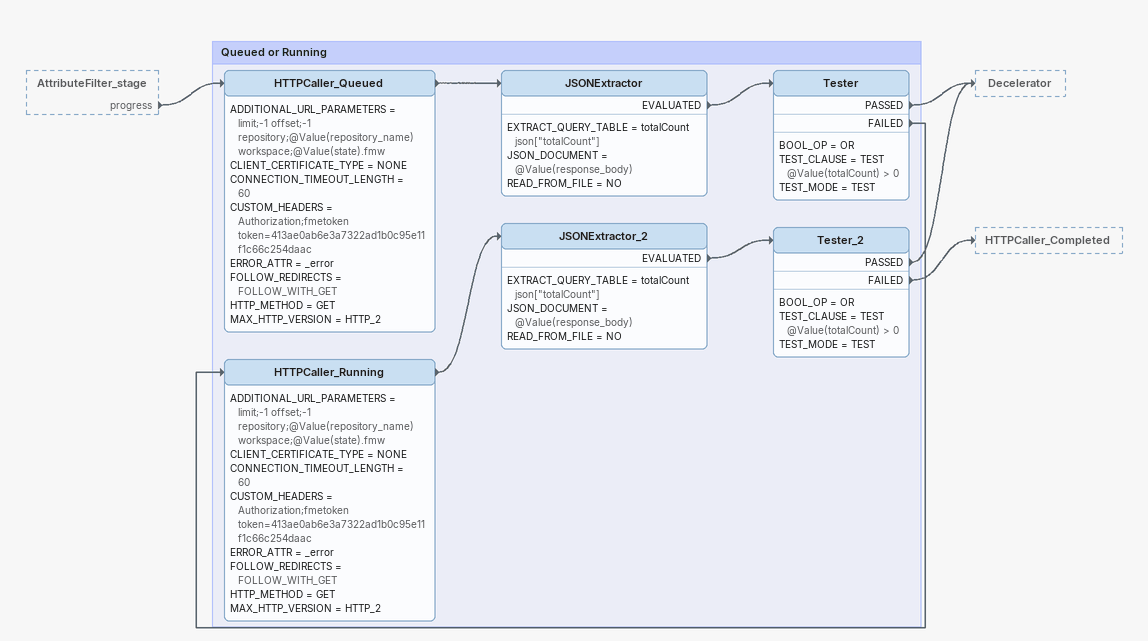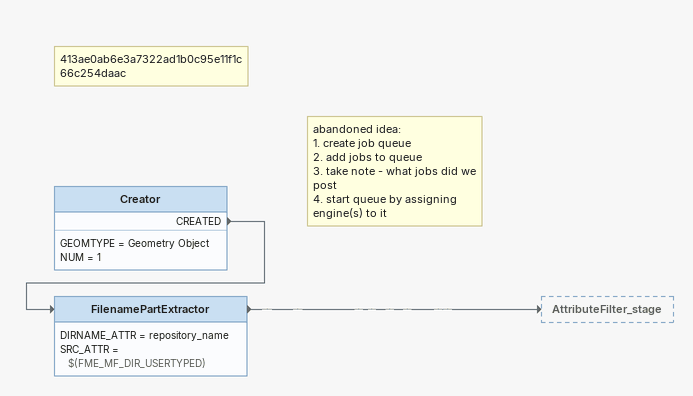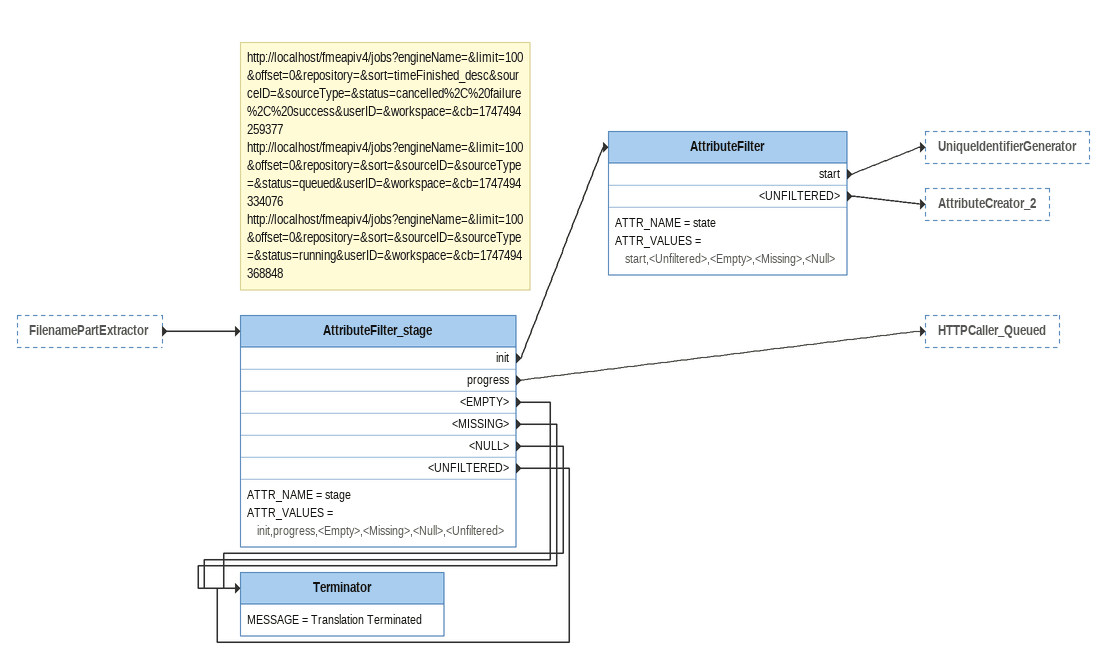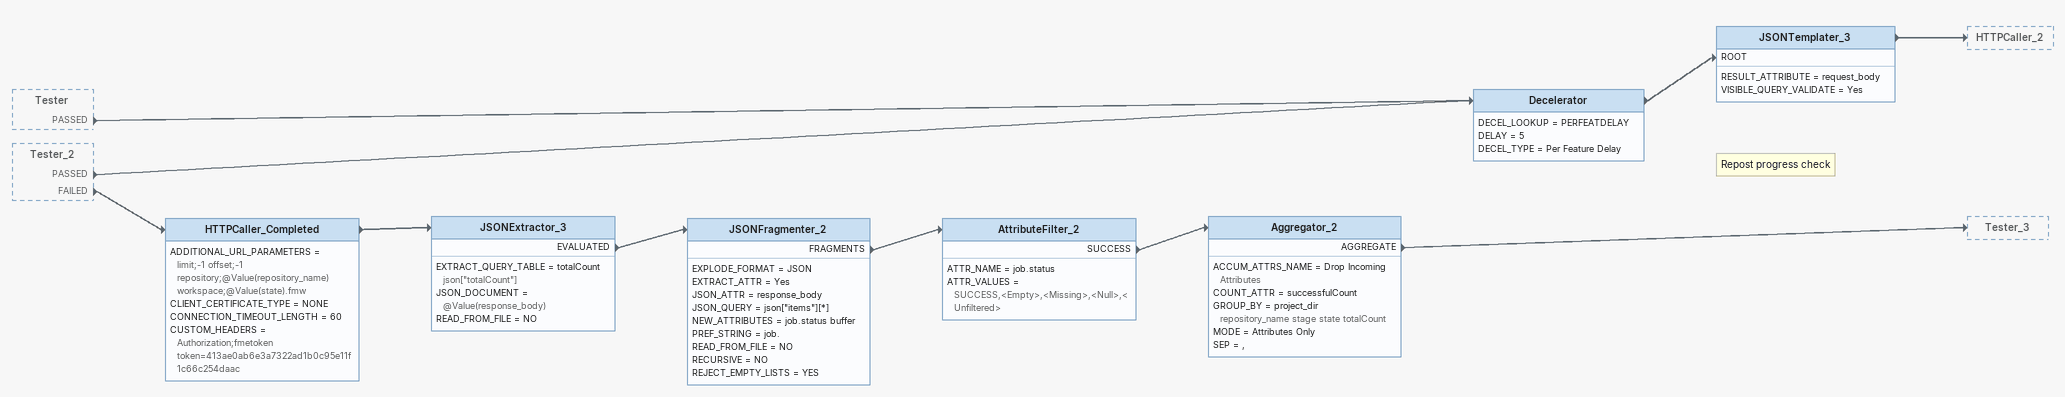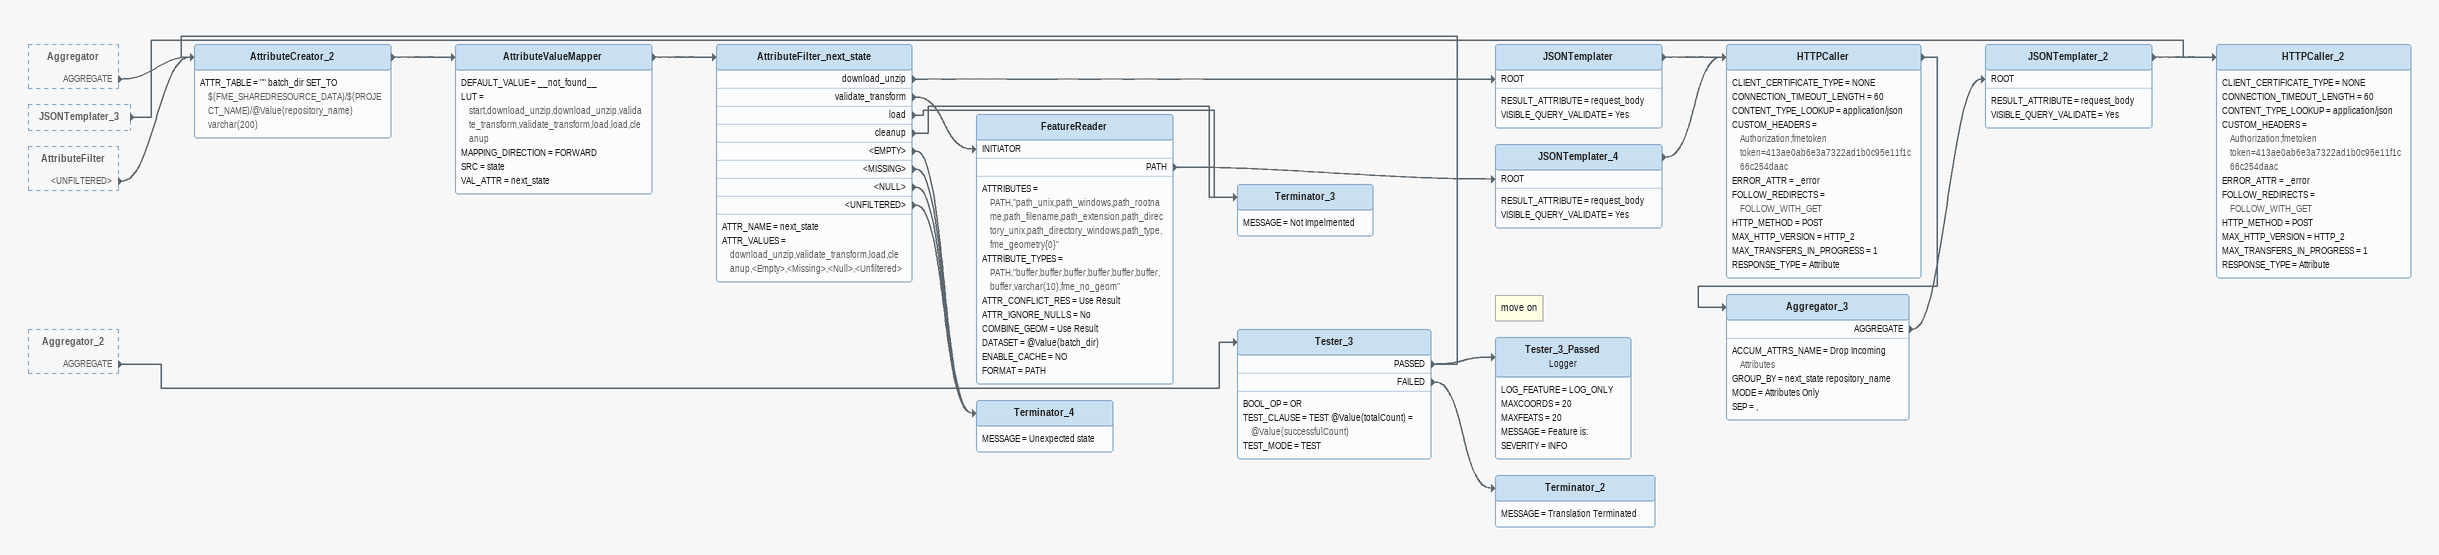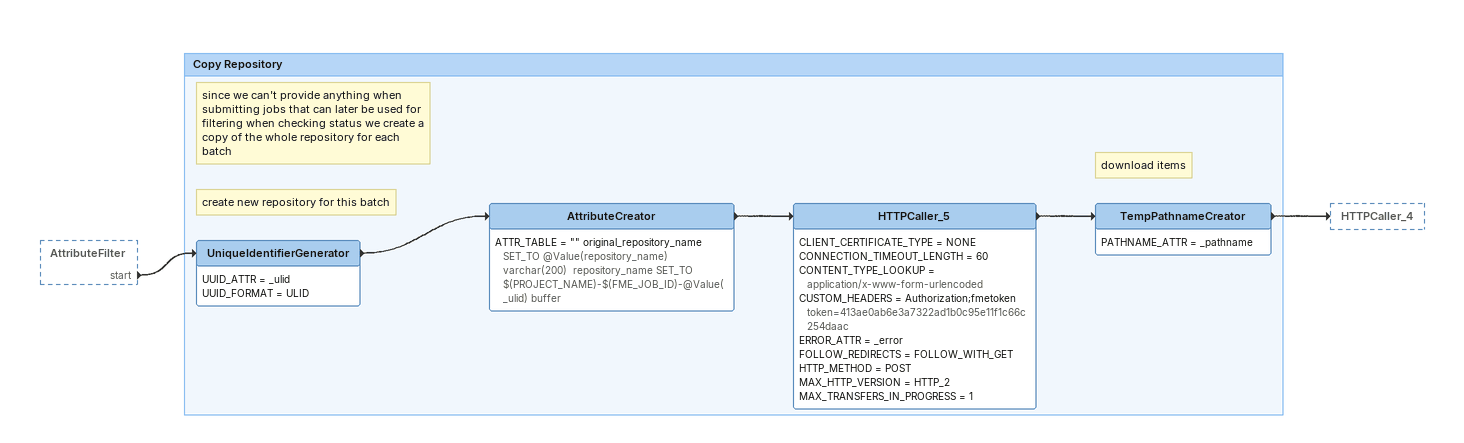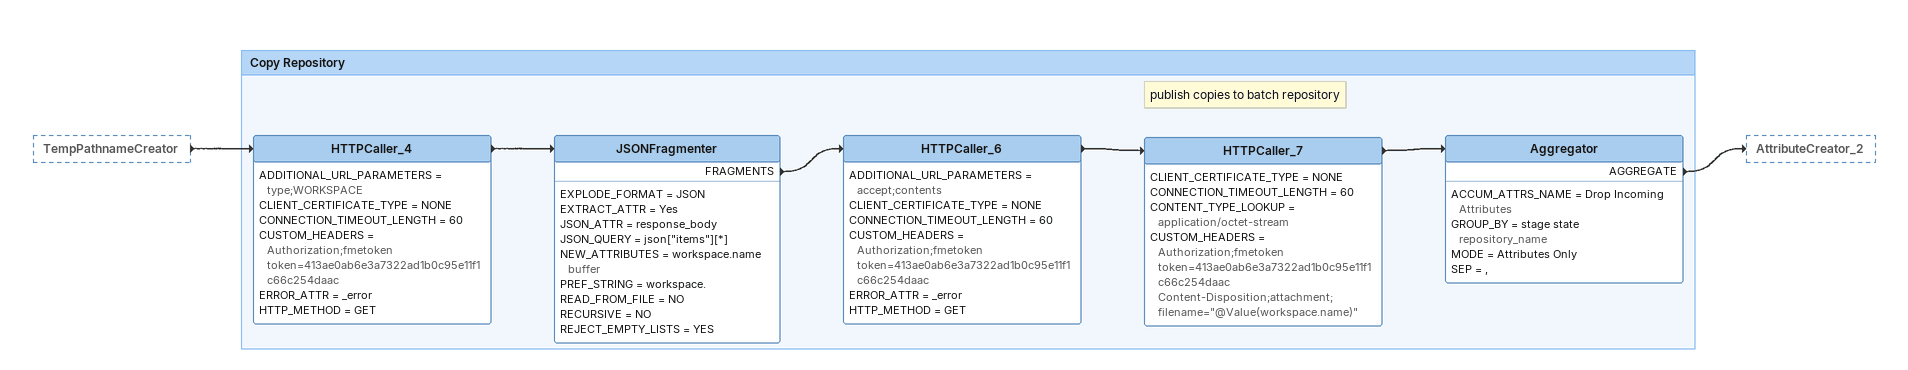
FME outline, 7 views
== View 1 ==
AttributeFilter_stage [outside]
    progress -> HTTPCaller_Queued

Bookmark: Queued or Running
HTTPCaller_Queued
    ADDITIONAL_URL_PARAMETERS = limit;-1 offset;-1 repository;@Value(repository_name) workspace;@Value(state).fmw
    CLIENT_CERTIFICATE_TYPE = NONE
    CONNECTION_TIMEOUT_LENGTH = 60
    CUSTOM_HEADERS = Authorization;fmetoken token=413ae0ab6e3a7322ad1b0c95e11f1c66c254daac
    ERROR_ATTR = _error
    FOLLOW_REDIRECTS = FOLLOW_WITH_GET
    HTTP_METHOD = GET
    MAX_HTTP_VERSION = HTTP_2
    -> JSONExtractor
JSONExtractor
    EXTRACT_QUERY_TABLE = totalCount json["totalCount"]
    JSON_DOCUMENT = @Value(response_body)
    READ_FROM_FILE = NO
    EVALUATED -> Tester
Tester
    BOOL_OP = OR
    TEST_CLAUSE = TEST @Value(totalCount) > 0
    TEST_MODE = TEST
    PASSED -> Decelerator
    FAILED -> HTTPCaller_Running
HTTPCaller_Running
    ADDITIONAL_URL_PARAMETERS = limit;-1 offset;-1 repository;@Value(repository_name) workspace;@Value(state).fmw
    CLIENT_CERTIFICATE_TYPE = NONE
    CONNECTION_TIMEOUT_LENGTH = 60
    CUSTOM_HEADERS = Authorization;fmetoken token=413ae0ab6e3a7322ad1b0c95e11f1c66c254daac
    ERROR_ATTR = _error
    FOLLOW_REDIRECTS = FOLLOW_WITH_GET
    HTTP_METHOD = GET
    MAX_HTTP_VERSION = HTTP_2
    -> JSONExtractor_2
JSONExtractor_2
    EXTRACT_QUERY_TABLE = totalCount json["totalCount"]
    JSON_DOCUMENT = @Value(response_body)
    READ_FROM_FILE = NO
    EVALUATED -> Tester_2
Tester_2
    BOOL_OP = OR
    TEST_CLAUSE = TEST @Value(totalCount) > 0
    TEST_MODE = TEST
    PASSED -> Decelerator
    FAILED -> HTTPCaller_Completed

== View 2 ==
Note: 413ae0ab6e3a7322ad1b0c95e11f1c66c254daac
Note: abandoned idea: / 1. create job queue / 2. add jobs to queue / 3. take note - what jobs did we post / 4. start queue by assigning engine(s) to it
Creator
    GEOMTYPE = Geometry Object
    NUM = 1
    CREATED -> FilenamePartExtractor
FilenamePartExtractor
    DIRNAME_ATTR = repository_name
    SRC_ATTR = $(FME_MF_DIR_USERTYPED)
    -> AttributeFilter_stage

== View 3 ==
FilenamePartExtractor [outside]
    -> AttributeFilter_stage
AttributeFilter_stage
    ATTR_NAME = stage
    ATTR_VALUES = init,progress,<Empty>,<Missing>,<Null>,<Unfiltered>
    init -> AttributeFilter
    progress -> HTTPCaller_Queued
    <EMPTY> -> Terminator
    <MISSING> -> Terminator
    <NULL> -> Terminator
    <UNFILTERED> -> Terminator
Note: http://localhost/fmeapiv4/jobs?engineName=&limit=100&offset=0&repository=&sort=timeFinished_desc&sourceID=&sourceType=&status=cancelled%2C%20failure%2C%20success&userID=&workspace=&cb=1747494259377 / http://localhost/fmeapiv4/jobs?engineName=&limit=100&offset=0&repository=&sort=&sourceID=&sourceType=&status=queued&userID=&workspace=&cb=1747494334076 / http://localhost/fmeapiv4/jobs?engineName=&limit=100&offset=0&repository=&sort=&sourceID=&sourceType=&status=running&userID=&workspace=&cb=1747494368848
AttributeFilter
    ATTR_NAME = state
    ATTR_VALUES = start,<Unfiltered>,<Empty>,<Missing>,<Null>
    start -> UniqueIdentifierGenerator
    <UNFILTERED> -> AttributeCreator_2
Terminator
    MESSAGE = Translation Terminated

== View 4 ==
Tester [outside]
    PASSED -> Decelerator
Tester_2 [outside]
    PASSED -> Decelerator
    FAILED -> HTTPCaller_Completed
Decelerator
    DECEL_LOOKUP = PERFEATDELAY
    DELAY = 5
    DECEL_TYPE = Per Feature Delay
    -> JSONTemplater_3 [ROOT]
Note: Repost progress check
JSONTemplater_3
    RESULT_ATTRIBUTE = request_body
    VISIBLE_QUERY_VALIDATE = Yes
    -> HTTPCaller_2
HTTPCaller_Completed
    ADDITIONAL_URL_PARAMETERS = limit;-1 offset;-1 repository;@Value(repository_name) workspace;@Value(state).fmw
    CLIENT_CERTIFICATE_TYPE = NONE
    CONNECTION_TIMEOUT_LENGTH = 60
    CUSTOM_HEADERS = Authorization;fmetoken token=413ae0ab6e3a7322ad1b0c95e11f1c66c254daac
    -> JSONExtractor_3
JSONExtractor_3
    EXTRACT_QUERY_TABLE = totalCount json["totalCount"]
    JSON_DOCUMENT = @Value(response_body)
    READ_FROM_FILE = NO
    EVALUATED -> JSONFragmenter_2
JSONFragmenter_2
    EXPLODE_FORMAT = JSON
    EXTRACT_ATTR = Yes
    JSON_ATTR = response_body
    JSON_QUERY = json["items"][*]
    NEW_ATTRIBUTES = job.status buffer
    PREF_STRING = job.
    READ_FROM_FILE = NO
    RECURSIVE = NO
    REJECT_EMPTY_LISTS = YES
    FRAGMENTS -> AttributeFilter_2
AttributeFilter_2
    ATTR_NAME = job.status
    ATTR_VALUES = SUCCESS,<Empty>,<Missing>,<Null>,<Unfiltered>
    SUCCESS -> Aggregator_2
Aggregator_2
    ACCUM_ATTRS_NAME = Drop Incoming Attributes
    COUNT_ATTR = successfulCount
    GROUP_BY = project_dir repository_name stage state totalCount
    MODE = Attributes Only
    SEP = ,
    AGGREGATE -> Tester_3

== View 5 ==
Aggregator [outside]
    AGGREGATE -> AttributeCreator_2
JSONTemplater_3 [outside]
    -> HTTPCaller_2
AttributeFilter [outside]
    <UNFILTERED> -> AttributeCreator_2
Aggregator_2 [outside]
    AGGREGATE -> Tester_3
Tester_3
    BOOL_OP = OR
    TEST_CLAUSE = TEST @Value(totalCount) = @Value(successfulCount)
    TEST_MODE = TEST
    PASSED -> Tester_3_Passed
    PASSED -> AttributeCreator_2
    FAILED -> Terminator_2
AttributeCreator_2
    ATTR_TABLE = "" batch_dir SET_TO $(FME_SHAREDRESOURCE_DATA)/$(PROJECT_NAME)/@Value(repository_name) varchar(200)
    -> AttributeValueMapper
AttributeValueMapper
    DEFAULT_VALUE = __not_found__
    LUT = start,download_unzip,download_unzip,validate_transform,validate_transform,load,load,cleanup
    MAPPING_DIRECTION = FORWARD
    SRC = state
    VAL_ATTR = next_state
    -> AttributeFilter_next_state
AttributeFilter_next_state
    ATTR_NAME = next_state
    ATTR_VALUES = download_unzip,validate_transform,load,cleanup,<Empty>,<Missing>,<Null>,<Unfiltered>
    download_unzip -> JSONTemplater [ROOT]
    validate_transform -> FeatureReader [INITIATOR]
    load -> Terminator_3
    cleanup -> Terminator_3
    <EMPTY> -> Terminator_4
    <MISSING> -> Terminator_4
    <NULL> -> Terminator_4
    <UNFILTERED> -> Terminator_4
JSONTemplater
    RESULT_ATTRIBUTE = request_body
    VISIBLE_QUERY_VALIDATE = Yes
    -> HTTPCaller
FeatureReader
    ATTRIBUTES = PATH,"path_unix,path_windows,path_rootname,path_filename,path_extension,path_directory_unix,path_directory_windows,path_type,fme_geometry{0}"
    ATTRIBUTE_TYPES = PATH,"buffer,buffer,buffer,buffer,buffer,buffer,buffer,varchar(10),fme_no_geom"
    ATTR_CONFLICT_RES = Use Result
    ATTR_IGNORE_NULLS = No
    COMBINE_GEOM = Use Result
    DATASET = @Value(batch_dir)
    ENABLE_CACHE = NO
    FORMAT = PATH
    PATH -> JSONTemplater_4 [ROOT]
JSONTemplater_4
    RESULT_ATTRIBUTE = request_body
    VISIBLE_QUERY_VALIDATE = Yes
    -> HTTPCaller
HTTPCaller
    CLIENT_CERTIFICATE_TYPE = NONE
    CONNECTION_TIMEOUT_LENGTH = 60
    CONTENT_TYPE_LOOKUP = application/json
    CUSTOM_HEADERS = Authorization;fmetoken token=413ae0ab6e3a7322ad1b0c95e11f1c66c254daac
    ERROR_ATTR = _error
    FOLLOW_REDIRECTS = FOLLOW_WITH_GET
    HTTP_METHOD = POST
    MAX_HTTP_VERSION = HTTP_2
    MAX_TRANSFERS_IN_PROGRESS = 1
    RESPONSE_TYPE = Attribute
    -> Aggregator_3
Aggregator_3
    ACCUM_ATTRS_NAME = Drop Incoming Attributes
    GROUP_BY = next_state repository_name
    MODE = Attributes Only
    SEP = ,
    AGGREGATE -> JSONTemplater_2 [ROOT]
JSONTemplater_2
    RESULT_ATTRIBUTE = request_body
    VISIBLE_QUERY_VALIDATE = Yes
    -> HTTPCaller_2
HTTPCaller_2
    CLIENT_CERTIFICATE_TYPE = NONE
    CONNECTION_TIMEOUT_LENGTH = 60
    CONTENT_TYPE_LOOKUP = application/json
    CUSTOM_HEADERS = Authorization;fmetoken token=413ae0ab6e3a7322ad1b0c95e11f1c66c254daac
    ERROR_ATTR = _error
    FOLLOW_REDIRECTS = FOLLOW_WITH_GET
    HTTP_METHOD = POST
    MAX_HTTP_VERSION = HTTP_2
    MAX_TRANSFERS_IN_PROGRESS = 1
    RESPONSE_TYPE = Attribute
Terminator_3
    MESSAGE = Not Impelmented
Terminator_4
    MESSAGE = Unexpected state
Note: move on
Tester_3_Passed: Logger
    LOG_FEATURE = LOG_ONLY
    MAXCOORDS = 20
    MAXFEATS = 20
    MESSAGE = Feature is:
    SEVERITY = INFO
Terminator_2
    MESSAGE = Translation Terminated

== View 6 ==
AttributeFilter [outside]
    start -> UniqueIdentifierGenerator

Bookmark: Copy Repository
Note: since we can't provide anything when submitting jobs that can later be used for filtering when checking status we create a copy of the whole repository for each batch
Note: create new repository for this batch
UniqueIdentifierGenerator
    UUID_ATTR = _ulid
    UUID_FORMAT = ULID
    -> AttributeCreator
AttributeCreator
    ATTR_TABLE = "" original_repository_name SET_TO @Value(repository_name) varchar(200)  repository_name SET_TO $(PROJECT_NAME)-$(FME_JOB_ID)-@Value(_ulid) buffer
    -> HTTPCaller_5
HTTPCaller_5
    CLIENT_CERTIFICATE_TYPE = NONE
    CONNECTION_TIMEOUT_LENGTH = 60
    CONTENT_TYPE_LOOKUP = application/x-www-form-urlencoded
    CUSTOM_HEADERS = Authorization;fmetoken token=413ae0ab6e3a7322ad1b0c95e11f1c66c254daac
    ERROR_ATTR = _error
    FOLLOW_REDIRECTS = FOLLOW_WITH_GET
    HTTP_METHOD = POST
    MAX_HTTP_VERSION = HTTP_2
    MAX_TRANSFERS_IN_PROGRESS = 1
    -> TempPathnameCreator
Note: download items
TempPathnameCreator
    PATHNAME_ATTR = _pathname
    -> HTTPCaller_4

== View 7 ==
TempPathnameCreator [outside]
    -> HTTPCaller_4

Bookmark: Copy Repository
HTTPCaller_4
    ADDITIONAL_URL_PARAMETERS = type;WORKSPACE
    CLIENT_CERTIFICATE_TYPE = NONE
    CONNECTION_TIMEOUT_LENGTH = 60
    CUSTOM_HEADERS = Authorization;fmetoken token=413ae0ab6e3a7322ad1b0c95e11f1c66c254daac
    ERROR_ATTR = _error
    HTTP_METHOD = GET
    -> JSONFragmenter
JSONFragmenter
    EXPLODE_FORMAT = JSON
    EXTRACT_ATTR = Yes
    JSON_ATTR = response_body
    JSON_QUERY = json["items"][*]
    NEW_ATTRIBUTES = workspace.name buffer
    PREF_STRING = workspace.
    READ_FROM_FILE = NO
    RECURSIVE = NO
    REJECT_EMPTY_LISTS = YES
    FRAGMENTS -> HTTPCaller_6
HTTPCaller_6
    ADDITIONAL_URL_PARAMETERS = accept;contents
    CLIENT_CERTIFICATE_TYPE = NONE
    CONNECTION_TIMEOUT_LENGTH = 60
    CUSTOM_HEADERS = Authorization;fmetoken token=413ae0ab6e3a7322ad1b0c95e11f1c66c254daac
    ERROR_ATTR = _error
    HTTP_METHOD = GET
    -> HTTPCaller_7
Note: publish copies to batch repository
HTTPCaller_7
    CLIENT_CERTIFICATE_TYPE = NONE
    CONNECTION_TIMEOUT_LENGTH = 60
    CONTENT_TYPE_LOOKUP = application/octet-stream
    CUSTOM_HEADERS = Authorization;fmetoken token=413ae0ab6e3a7322ad1b0c95e11f1c66c254daac Content-Disposition;attachment; filename="@Value(workspace.name)"
    -> Aggregator
Aggregator
    ACCUM_ATTRS_NAME = Drop Incoming Attributes
    GROUP_BY = stage state repository_name
    MODE = Attributes Only
    SEP = ,
    AGGREGATE -> AttributeCreator_2
